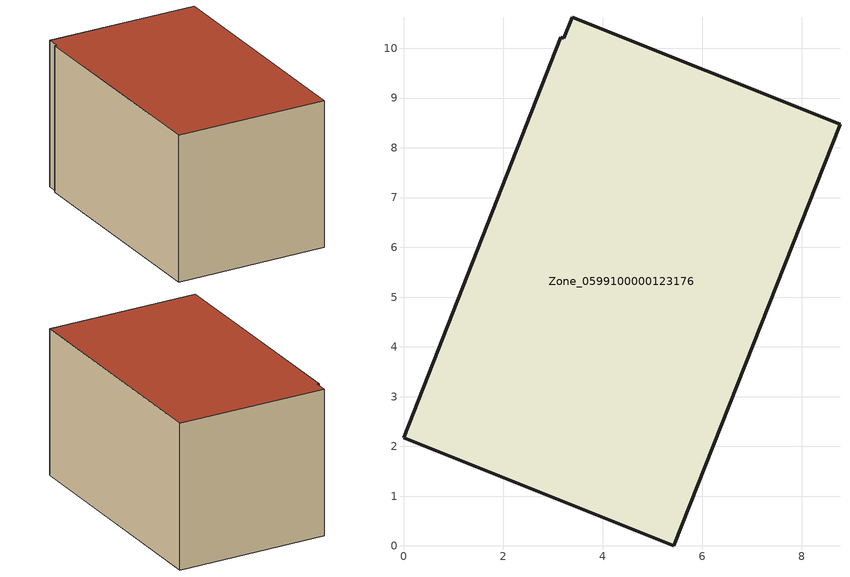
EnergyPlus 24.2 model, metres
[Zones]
Zone_0599100000123176
 floor ground (C_G): 3.39,10.63 8.77,8.47 5.43,0 0,2.17 3.16,10.22 3.22,10.2 z0
 wall outside (C_F): 5.43,0 8.77,8.47 3.39,10.63 3.22,10.2 3.16,10.22 0,2.17 5.43,0 z0:5.64
 roof outside (C_R): 8.77,8.47 3.39,10.63 3.22,10.2 3.16,10.22 0,2.17 5.43,0 z5.64
[BUILDING]
Pand.0599100000123176: North Axis=0; Terrain=City; Loads Convergence Tolerance Value=0.04; Temperature Convergence Tolerance Value=0.4; Solar Distribution=FullExterior; Maximum Number of Warmup Days=25; Minimum Number of Warmup Days=1
[Site:Location]
Rotterdam.The.Hague.AP_ZH_NLD Design_Conditions: Latitude=51.96; Longitude=4.45; Time Zone=1; Elevation=-4.5
[SITE:GROUNDTEMPERATURE:BUILDINGSURFACE]
18, 18, 18, 18, 18, 18, 18, 18, 18, 18, 18, 18
[MATERIAL] Thermal Absorptance=0.9; Solar Absorptance=0.7; Visible Absorptance=0.7
Name | Roughness | Thickness | Conductivity | Density | Specific Heat
G.TI.1975-1991 | MediumSmooth | 0.15 | 0.288461 | 540 | 1210
F.TI.1975-1991 | Rough | 0.3 | 0.230769 | 1920 | 840
R.TI.1975-1991 | MediumRough | 0.2 | 0.153846 | 1500 | 1000
[CONSTRUCTION]
C_G: G.TI.1975-1991
C_F: F.TI.1975-1991
C_R: R.TI.1975-1991
[ZONE]
Zone_0599100000123176: Type=1; Multiplier=1; Ceiling Height=Autocalculate; Volume=Autocalculate; Floor Area=autocalculate; Part of Total Floor Area=Yes
[ZONEINFILTRATION:DESIGNFLOWRATE]
Infil_Zone_0599100000123176: Zone or ZoneList or Space or SpaceList=Zone_0599100000123176; Schedule=AlwaysOn; Design Flow Rate Calculation Method=Flow/Area; Flow Rate per Floor Area=0.003; Constant Term Coefficient=1; Temperature Term Coefficient=0; Velocity Term Coefficient=0; Velocity Squared Term Coefficient=0
[HVACTEMPLATE:ZONE:IDEALLOADSAIRSYSTEM]
Zone_0599100000123176: Maximum Heating Supply Air Temperature=50; Minimum Cooling Supply Air Temperature=13; Maximum Heating Supply Air Humidity Ratio=0.0156; Minimum Cooling Supply Air Humidity Ratio=0.0077; Heating Limit=NoLimit; Cooling Limit=NoLimit; Dehumidification Control Type=ConstantSensibleHeatRatio; Cooling Sensible Heat Ratio=0.7; Dehumidification Setpoint=60; Humidification Control Type=None; Humidification Setpoint=30; Outdoor Air Method=None; Outdoor Air Flow Rate per Person=0.00944; Outdoor Air Flow Rate per Zone Floor Area=0; Outdoor Air Flow Rate per Zone=0; Demand Controlled Ventilation Type=None; Outdoor Air Economizer Type=NoEconomizer; Heat Recovery Type=None; Sensible Heat Recovery Effectiveness=0.7; Latent Heat Recovery Effectiveness=0.65
[ZONECONTROL:THERMOSTAT]
ThermostatControl_Zone_0599100000123176: Zone or ZoneList=Zone_0599100000123176; Control Type Schedule=DualSetpointControlType; Control 1=Thermostat_Zone_0599100000123176; Temperature Difference Between Cutout And Setpoint=0
[THERMOSTATSETPOINT:DUALSETPOINT]
Thermostat_Zone_0599100000123176: Heating Setpoint Temperature Schedule=HeatingSetpoint_Zone_0599100000123176; Cooling Setpoint Temperature Schedule=CoolingSetpoint_Zone_0599100000123176
[SCHEDULE:COMPACT]
HeatingSetpoint_Zone_0599100000123176: Through: 12/31, For: AllDays, Until: 24:00, 21
CoolingSetpoint_Zone_0599100000123176: Through: 12/31, For: AllDays, Until: 24:00, 24
DualSetpointControlType: Through: 12/31, For: AllDays, Until: 24:00, 4
AlwaysOn: Through: 12/31, For: AllDays, Until: 24:00, 1
